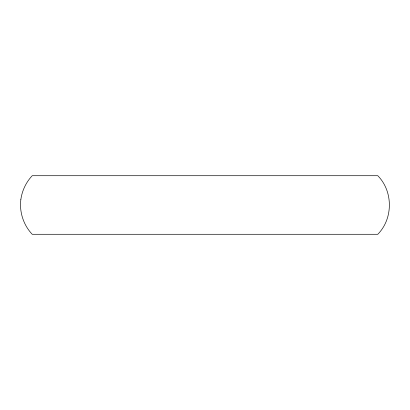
<?xml version="1.0" encoding="UTF-8"?>
<svg xmlns="http://www.w3.org/2000/svg" width="410" height="410" viewBox="0 0 410 410"><rect width="100%" height="100%" fill="white"/><g stroke="black" fill="none" stroke-linecap="round" stroke-linejoin="round"><path stroke-width="0.61" d="M20.843 199.629C19.255 212.134 23.529 225.151 32.216 234.284L377.784 234.284C393.226 218.689 393.226 191.311 377.784 175.716L32.216 175.716C26.055 182.265 22.037 190.717 20.843 199.629"/></g></svg>
